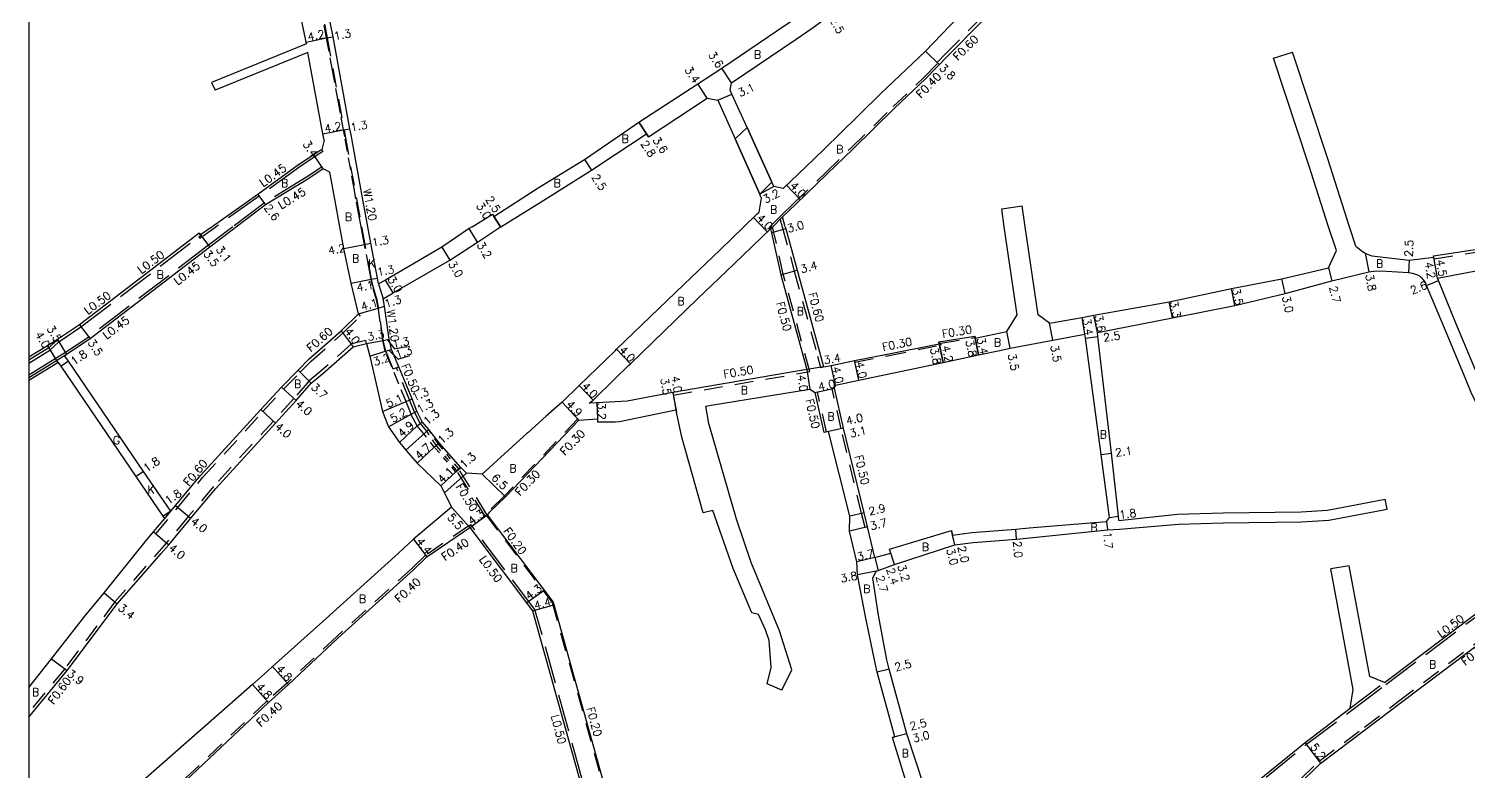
# Model space of a CAD drawing. Header units: metres. Extents: x -4002 to -3200, y -109800 to -109200.
# Drawn here: x -4000 to -3712.1, y -109555.1 to -109406.7 of the extents above; entities that cross this region are included whole.
import ezdxf

# ---------------------------------------------------------------- set-up
doc = ezdxf.new("R2010")
doc.units = ezdxf.units.M
doc.header["$LTSCALE"] = 2.5
for name, pattern in [('2213000', [1.5, 1, -0.5]), ('2227000', [2.5, 2, -0.5]), ('2232000', [2.5, 1.5, -1]), ('2233000', [4, 3, -1]), ('6301000', [1, 0.5, -0.5])]:
    doc.linetypes.add(name, pattern=pattern)
for name, color, linetype in [('2101000', 177, 'Continuous'), ('2101001', 1, 'Continuous'), ('2102000', 191, 'Continuous'), ('2102001', 191, 'Continuous'), ('2213000', 6, '2213000'), ('2213001', 209, '6301000'), ('2227000', 3, '2227000'), ('2232000', 4, '2232000'), ('2232001', 4, '6301000'), ('2233000', 62, '2233000'), ('5107000', 24, '2232000'), ('9201100', 215, 'Continuous'), ('9201500', 222, 'Continuous'), ('9201600', 215, 'Continuous'), ('9202100', 82, 'Continuous'), ('9202200', 155, '6301000'), ('9203500', 155, 'Continuous'), ('9304120', 34, 'Continuous'), ('999', 7, 'Continuous')]:
    doc.layers.add(name, color=color, linetype=linetype)
doc.styles.add('Dm_Anotation', font='txt.shx', dxfattribs={"bigfont": 'pscdm.shx'})

msp = doc.modelspace()

# ---------------------------------------------------------------- linework, layer by layer
at = {"layer": '2101000'}
for points in [[(-3882.74, -109428.62), (-3878.01, -109425.34), (-3866.19, -109417.74), (-3861.42, -109414.55), (-3848.54, -109405.83), (-3845.32, -109403.76), (-3845.61, -109401.66), (-3851.72, -109386.66), (-3858.36, -109367.48), (-3865.63, -109349.24), (-3870.75, -109336.29), (-3872.05, -109333), (-3873.03, -109328.64), (-3873.36, -109323.3), (-3874.47, -109317.58), (-3879.7, -109299.6)], [(-3849.24, -109444.32), (-3846.63, -109441.76), (-3840.31, -109435.7), (-3835.21, -109430.76), (-3826.86, -109422.56), (-3820.68, -109416.68), (-3816.09, -109411.99), (-3809.74, -109405.57), (-3805.49, -109401.32), (-3799.55, -109395.48), (-3793.12, -109389.12), (-3787.33, -109383.28), (-3780.13, -109376.2), (-3774.33, -109370.47), (-3768.44, -109364.41)], [(-3944.49, -109409.71), (-3944.56, -109409.36), (-3949.02, -109387.75), (-3963.02, -109392.18), (-3971.51, -109394.83), (-3979.47, -109397.33), (-3991.18, -109400.64)], [(-3932.19, -109446.27), (-3933.29, -109440.47), (-3935.55, -109427.93), (-3935.78, -109426.69), (-3939.16, -109408.28), (-3943.45, -109387.19)], [(-3849.14, -109438.62), (-3843.08, -109432.82), (-3838.01, -109427.9), (-3829.64, -109419.68), (-3820.64, -109411.2), (-3812.57, -109402.75), (-3812.27, -109402.45)], [(-3856.36, -109426.43), (-3859.39, -109419.75), (-3859.74, -109418.96), (-3859.44, -109417.49), (-3846.53, -109408.77), (-3843.33, -109406.58), (-3841.1, -109404.97)], [(-3940.95, -109429), (-3941.19, -109427.68), (-3944.18, -109411.42)], [(-3882.74, -109431.82), (-3876.47, -109427.68), (-3876.05, -109428.31), (-3864.34, -109420.55), (-3862.18, -109421), (-3858.74, -109428.73)], [(-3911.32, -109446.27), (-3907.27, -109443.79), (-3907.01, -109444.21), (-3898.12, -109438.5), (-3888.83, -109432.85), (-3882.74, -109428.62)], [(-3941.42, -109430.84), (-3942.97, -109431.87), (-3946.07, -109433.92), (-3954.19, -109439.8)], [(-3940.95, -109429), (-3941.42, -109430.84)], [(-3905.58, -109446.27), (-3897.56, -109441.33), (-3887.48, -109434.96), (-3882.74, -109431.82)], [(-3937.79, -109446.27), (-3938.69, -109441.5), (-3939.8, -109435.36), (-3941.1, -109434.71), (-3944.21, -109436.76), (-3952.66, -109441.9)], [(-3954.19, -109439.8), (-3963.34, -109446.27)], [(-3853.95, -109443.35), (-3853.45, -109440.59), (-3853.64, -109440.19), (-3853.83, -109439.76)], [(-3849.14, -109438.62), (-3851.01, -109438.26), (-3851.4, -109437.4)], [(-3952.66, -109441.9), (-3958.43, -109446.27)], [(-3856.97, -109446.27), (-3854.33, -109443.72), (-3853.95, -109443.35)], [(-3848.71, -109446.27), (-3849.24, -109444.32)], [(-3963.34, -109446.27), (-3965.67, -109447.92), (-3965.94, -109447.56), (-3989.86, -109465.92), (-3994.28, -109468.85), (-3996.28, -109470.08), (-4000, -109472.36)], [(-3958.43, -109446.27), (-3963.81, -109450.33), (-3987.73, -109468.7), (-3992.44, -109471.83), (-3992.76, -109472.13)], [(-3971.61, -109503.16), (-3970.64, -109501.99), (-3965.62, -109495.97), (-3953.6, -109482.83), (-3949.47, -109478.32), (-3946.13, -109474.92), (-3943.94, -109472.7), (-3937.55, -109467.06), (-3934.04, -109463.72), (-3935.56, -109457.53), (-3936.97, -109450.6), (-3937.79, -109446.27)], [(-3911.32, -109446.27), (-3911.93, -109446.61), (-3917.37, -109450.38), (-3928.69, -109456.94), (-3930.03, -109457.71), (-3930.26, -109456.53), (-3931.57, -109449.58), (-3932.19, -109446.27)], [(-3920.02, -109486.84), (-3921.3, -109485.25), (-3922.41, -109483.15), (-3923.36, -109480.69), (-3926.01, -109474.3), (-3927.47, -109470.79), (-3927.92, -109468.74), (-3928.87, -109462.15), (-3929.13, -109460.68), (-3927.13, -109459.49), (-3915.81, -109452.94), (-3910.26, -109449.34), (-3905.68, -109446.33), (-3905.58, -109446.27)], [(-3866.27, -109460.71), (-3858.98, -109453.79), (-3851.68, -109446.72), (-3851.48, -109447.52), (-3849.6, -109455.88), (-3844.42, -109474.83), (-3871.2, -109479.44), (-3880.3, -109481.15), (-3882.74, -109481.28)], [(-3869.02, -109457.81), (-3861.75, -109450.91), (-3856.97, -109446.27)], [(-3848.71, -109446.27), (-3848.59, -109446.72), (-3846.32, -109454.99), (-3841.67, -109472.01), (-3841.06, -109474.29)], [(-3719.05, -109452.1), (-3710.29, -109450.73), (-3699.12, -109448.11), (-3695.73, -109446.39)], [(-3732.71, -109451.54), (-3732.12, -109451.81), (-3731.4, -109452.1)], [(-3795.87, -109465.55), (-3789.36, -109464.41), (-3787.03, -109463.93), (-3771.94, -109461.26), (-3759.48, -109458.61), (-3749.37, -109456.72), (-3740.04, -109454.5)], [(-3731.4, -109452.1), (-3723.96, -109452.96), (-3718.99, -109452.39), (-3719.05, -109452.1)], [(-3718.27, -109456.53), (-3709.53, -109454.87), (-3698.24, -109452.72), (-3696.42, -109452.37), (-3694.32, -109453.19)], [(-3786.29, -109467.45), (-3771.26, -109464.49), (-3758.8, -109462.04), (-3748.75, -109459.65), (-3739.42, -109457.12), (-3732, -109455.27), (-3730.54, -109455.12), (-3728.47, -109455.15), (-3724.08, -109455.46), (-3723.3, -109455.54), (-3722.45, -109455.8), (-3721.9, -109456.1), (-3721.51, -109456.44), (-3721.08, -109456.95), (-3720.6, -109457.69)], [(-3695.26, -109511.48), (-3696.25, -109510.73), (-3698.58, -109503.71), (-3701.71, -109494.36), (-3705.42, -109486.95), (-3709.1, -109478.72), (-3714.59, -109465.54), (-3718.07, -109457.02), (-3718.27, -109456.53)], [(-3882.74, -109471.07), (-3882.43, -109470.78), (-3869.02, -109457.81)], [(-3698.17, -109513.84), (-3698.8, -109511.62), (-3700.82, -109504.01), (-3703.57, -109495.08), (-3706.87, -109488.75), (-3711.38, -109479.74), (-3712.67, -109476.61), (-3716.88, -109466.55), (-3720.46, -109458.03), (-3720.6, -109457.69)], [(-3882.74, -109476.65), (-3879.98, -109473.97), (-3879.69, -109473.7), (-3866.27, -109460.71)], [(-3841.06, -109474.29), (-3839.52, -109474.04), (-3834.84, -109473.04), (-3828.35, -109471.77), (-3817.91, -109469.7), (-3817.99, -109469.31), (-3810.83, -109468.14), (-3810.77, -109468.44), (-3810.75, -109468.54), (-3804.42, -109467.2)], [(-3838.69, -109477.95), (-3834.01, -109476.95), (-3817.12, -109473.42), (-3810.04, -109471.86), (-3805.79, -109470.99), (-3803.72, -109470.57), (-3795.21, -109468.94), (-3788.78, -109467.76)], [(-3783.85, -109504.39), (-3785.53, -109491.84), (-3788.67, -109468.58), (-3788.78, -109467.76)], [(-3781.98, -109505), (-3782.07, -109504.16), (-3783.45, -109491.57), (-3786.19, -109468.25), (-3786.29, -109467.45)], [(-3973.5, -109511.59), (-3971.99, -109509.85), (-3967.57, -109504.55), (-3962.61, -109498.61), (-3950.65, -109485.53), (-3946.52, -109481.02), (-3943.51, -109477.53), (-3941.19, -109475.62), (-3935.16, -109470.26), (-3932.43, -109469.61), (-3931.77, -109472.13), (-3929.24, -109483.21), (-3928.09, -109486.3), (-3925.89, -109489.41), (-3924.57, -109490.94)], [(-3882.74, -109471.07), (-3889.9, -109478.02), (-3893.3, -109481.32), (-3896.51, -109484.17), (-3900.14, -109487.39), (-3900.32, -109487.56), (-3909.33, -109495.75), (-3912.47, -109495.55)], [(-3972.81, -109504.59), (-3973.1, -109504.17), (-3978.52, -109496.22), (-3993.55, -109474.17), (-3994.08, -109473.39), (-3994.18, -109473.49), (-4000, -109477.05)], [(-3971.61, -109503.16), (-3977.03, -109495.21), (-3992.06, -109473.16), (-3992.76, -109472.13)], [(-3882.74, -109481.28), (-3886.37, -109481.47), (-3887.95, -109481.56), (-3887.15, -109480.93), (-3882.74, -109476.65)], [(-3864.6, -109482.17), (-3863.5, -109481.94), (-3843.78, -109478.78)], [(-3843.78, -109478.78), (-3842.76, -109479.41)], [(-3840.95, -109487.42), (-3842.76, -109479.41)], [(-3838.86, -109478.52), (-3838.69, -109477.95)], [(-3830.8, -109512.39), (-3832.28, -109506.28), (-3832.95, -109503.47), (-3837.05, -109486.54), (-3838.86, -109478.52)], [(-3882.74, -109485.29), (-3881.87, -109485.19), (-3870.57, -109482.88), (-3870.48, -109483.38)], [(-3889.97, -109484.92), (-3904.65, -109500.26), (-3907.98, -109503.5), (-3908.34, -109503.85), (-3895.14, -109521.33), (-3882.87, -109565.32)], [(-3889.97, -109484.92), (-3886.28, -109484.67), (-3886.28, -109485.28), (-3882.74, -109485.29)], [(-3818.85, -109575.11), (-3821.17, -109567.85), (-3821.91, -109565.68), (-3822.27, -109564.62), (-3827.27, -109548.39), (-3826.78, -109548.26), (-3830.36, -109535.34), (-3830.89, -109532.87), (-3832.72, -109523.86), (-3834.28, -109515.88), (-3834.39, -109513.26), (-3835.87, -109507.15), (-3835.77, -109504.15), (-3840.07, -109487.22), (-3840.46, -109487.31), (-3840.95, -109487.42)], [(-3916.86, -109499.51), (-3915.47, -109502.32), (-3923.05, -109508.76), (-3926.04, -109511.53), (-3941.17, -109525.23), (-3951.24, -109534.22), (-3952.25, -109535.12), (-3955.26, -109537.8), (-3959.18, -109541.29), (-3979.92, -109559.45), (-3980.12, -109559.63), (-3983.74, -109563), (-3989.02, -109567.93), (-4000, -109577.72)], [(-4000, -109538.38), (-3995.45, -109532.65), (-3988.8, -109524.11), (-3984.9, -109519.47), (-3976.46, -109508.97), (-3975.06, -109507.29), (-3972.81, -109504.59)], [(-4000, -109586.01), (-3984.7, -109572.79), (-3975.8, -109563.8), (-3952.06, -109541.38), (-3948.05, -109537.8), (-3938.12, -109528.49), (-3923.07, -109514.87), (-3920.38, -109512.26), (-3911.79, -109506.42), (-3899.23, -109523.05), (-3887.1, -109566.55), (-3883.76, -109574.56), (-3882.74, -109576.12)], [(-3830.8, -109512.39), (-3827.61, -109511.53), (-3827.85, -109510.77), (-3815.49, -109506.98), (-3815.25, -109507.95), (-3811.38, -109507.39), (-3802.62, -109506.71), (-3799.94, -109506.5), (-3784.44, -109505.2)], [(-3784.44, -109505.2), (-3783.85, -109504.39)], [(-3819.13, -109563.63), (-3824.37, -109547.63), (-3827.94, -109534.7), (-3828.42, -109532.89), (-3830.06, -109523.92), (-3831.18, -109516.54), (-3830.55, -109515.15), (-3830.1, -109515), (-3826.89, -109513.82), (-3814.78, -109509.89), (-3811.11, -109509.38), (-3802.46, -109508.71), (-3800.45, -109508.51), (-3784.3, -109506.9)], [(-3976.17, -109514.64), (-3973.5, -109511.59)], [(-3997.28, -109541.02), (-3992.35, -109535.01), (-3985.88, -109526.41), (-3982.3, -109521.66), (-3976.17, -109514.64)], [(-3728.87, -109537.39), (-3710, -109523.18), (-3700.76, -109515.8), (-3700.71, -109515.77), (-3698.17, -109513.84)], [(-3796.79, -109606.58), (-3794.95, -109604.64), (-3788.84, -109598.78), (-3770.69, -109581.38), (-3741.63, -109553.51), (-3732.58, -109546.7), (-3725.74, -109541.54), (-3706.82, -109527.29), (-3697.51, -109519.87), (-3697.51, -109519.87), (-3697.47, -109519.96)], [(-4000, -109544.34), (-3997.28, -109541.02)], [(-3799.83, -109600.05), (-3794.1, -109593.29), (-3776.19, -109574.89), (-3744.76, -109549.36), (-3735.71, -109542.54)]]:
    msp.add_lwpolyline(points, dxfattribs=at)
at = {"layer": '2101001'}
for points in [[(-3851.4, -109437.4), (-3856.36, -109426.43)], [(-3858.74, -109428.73), (-3853.83, -109439.76)], [(-3912.47, -109495.55), (-3913.62, -109494.4), (-3917.92, -109489.46), (-3920.02, -109486.84)], [(-3924.57, -109490.94), (-3922.33, -109493.54), (-3917.58, -109498.07), (-3916.86, -109499.51)]]:
    msp.add_lwpolyline(points, dxfattribs=at)
at = {"layer": '2102000'}
for points in [[(-3944.49, -109409.71), (-3963.44, -109417.45)], [(-3944.18, -109411.42), (-3962.75, -109419)], [(-3735.85, -109446.27), (-3740.23, -109432.71), (-3747.26, -109411.36)], [(-3740.06, -109446.27), (-3744.02, -109434), (-3751.06, -109412.61)], [(-3804.9, -109446.27), (-3805.42, -109442.69)], [(-3800.75, -109446.27), (-3801.36, -109442.11)], [(-3804.42, -109467.2), (-3802.31, -109463.92), (-3804.9, -109446.27)], [(-3795.87, -109465.55), (-3798.16, -109463.91), (-3800.75, -109446.27)], [(-3738.47, -109451.06), (-3740.06, -109446.27)], [(-3734.59, -109450.17), (-3735.85, -109446.27)], [(-3740.04, -109454.5), (-3738.47, -109451.06)], [(-3734.59, -109450.17), (-3733.26, -109451.21), (-3732.71, -109451.54)], [(-3852.36, -109537.65), (-3851.56, -109534.43), (-3851.92, -109529.02), (-3852.69, -109526.89), (-3854.08, -109523.79), (-3855.4, -109523.48), (-3859.15, -109514.58), (-3863.18, -109503.03), (-3865.13, -109503.47), (-3869.4, -109488.38), (-3870.48, -109483.38)], [(-3849.43, -109538.91), (-3847.38, -109534.89), (-3849.88, -109527.09), (-3855.51, -109513.39), (-3858.46, -109504.73), (-3864.01, -109485.59), (-3864.6, -109482.17)], [(-3784.3, -109506.9), (-3781.85, -109506.77), (-3770.1, -109505.77), (-3761.11, -109505.5), (-3745.45, -109505.29), (-3740.01, -109504.92), (-3728.36, -109502.73)], [(-3781.98, -109505), (-3781.37, -109504.95), (-3770.24, -109503.77), (-3761.15, -109503.5), (-3745.52, -109503.29), (-3740.27, -109502.94), (-3728.73, -109500.77)], [(-3735.71, -109542.54), (-3735.16, -109538.82), (-3739.58, -109514.69)], [(-3728.87, -109537.39), (-3731.78, -109536.22), (-3735.93, -109514.08)]]:
    msp.add_lwpolyline(points, dxfattribs=at)
at = {"layer": '2102001'}
for points in [[(-3751.06, -109412.61), (-3747.26, -109411.36)], [(-3963.44, -109417.45), (-3962.75, -109419)], [(-3805.42, -109442.69), (-3801.36, -109442.11)], [(-3728.36, -109502.73), (-3728.73, -109500.77)], [(-3735.93, -109514.08), (-3739.58, -109514.69)], [(-3849.43, -109538.91), (-3852.36, -109537.65)]]:
    msp.add_lwpolyline(points, dxfattribs=at)
at = {"layer": '2213000'}
for points in [[(-3940.37, -109408.93), (-3940.44, -109408.52), (-3941.15, -109405.02)], [(-3934.94, -109438.62), (-3936.82, -109428.21), (-3937.06, -109426.92), (-3937.68, -109423.56)], [(-3920.99, -109487.71), (-3922.31, -109486.06), (-3923.55, -109483.76), (-3924.56, -109481.21), (-3928.71, -109471.18), (-3929.19, -109468.99), (-3930.11, -109462.54), (-3930.37, -109461.06), (-3931.29, -109458.07), (-3931.54, -109456.77)]]:
    msp.add_lwpolyline(points, dxfattribs=at)
at = {"layer": '2213001'}
msp.add_lwpolyline([(-3913.62, -109494.4), (-3914, -109494.73), (-3914.38, -109495.06), (-3914.59, -109495.26), (-3918.9, -109490.32), (-3920.99, -109487.71)], dxfattribs=at)
at = {"layer": '2227000'}
for points in [[(-3937.68, -109423.56), (-3940.37, -109408.93)], [(-3933.52, -109446.27), (-3934.57, -109440.68), (-3934.94, -109438.62)], [(-3931.54, -109456.77), (-3932.85, -109449.82), (-3933.52, -109446.27)]]:
    msp.add_lwpolyline(points, dxfattribs=at)
at = {"layer": '2232000'}
for points in [[(-3817.92, -109413.86), (-3818.35, -109413.44), (-3816.52, -109411.57), (-3810.16, -109405.14), (-3805.91, -109400.9), (-3799.97, -109395.06), (-3793.54, -109388.7), (-3787.75, -109382.85), (-3780.55, -109375.77), (-3774.75, -109370.04), (-3768.87, -109363.98)], [(-3849.52, -109444.04), (-3846.91, -109441.47), (-3840.59, -109435.42), (-3835.49, -109430.47), (-3827.14, -109422.27), (-3820.96, -109416.4), (-3818.21, -109413.58)], [(-3851.79, -109446.27), (-3849.52, -109444.04)], [(-3851.22, -109446.27), (-3849.24, -109444.32)], [(-3849.73, -109444.81), (-3849.33, -109446.27)], [(-3871.12, -109479.93), (-3843.79, -109475.24), (-3849.12, -109455.76), (-3850.99, -109447.4), (-3851.27, -109446.31)], [(-3851.79, -109446.27), (-3851.82, -109446.29), (-3851.96, -109446.43), (-3851.68, -109446.72)], [(-3851.68, -109446.72), (-3851.54, -109446.58), (-3851.22, -109446.27)], [(-3849.33, -109446.27), (-3846.9, -109455.14), (-3842.24, -109472.16), (-3841.66, -109474.39)], [(-3718.94, -109452.69), (-3710.17, -109451.32), (-3698.92, -109448.67), (-3695.25, -109446.83)], [(-3718.94, -109452.69), (-3718.99, -109452.39)], [(-3975.06, -109507.29), (-3974.6, -109507.68), (-3970.18, -109502.38), (-3965.17, -109496.37), (-3953.16, -109483.24), (-3949.04, -109478.73), (-3945.7, -109475.34), (-3943.53, -109473.14), (-3937.15, -109467.5), (-3933.63, -109464.15), (-3934.04, -109463.72)], [(-3834.84, -109473.04), (-3834.78, -109473.33), (-3828.29, -109472.07), (-3817.55, -109469.93), (-3817.63, -109469.55), (-3810.77, -109468.44)], [(-3932.43, -109469.61), (-3932.58, -109469.03), (-3935.44, -109469.72), (-3941.58, -109475.16), (-3943.93, -109477.1), (-3946.97, -109480.62), (-3951.09, -109485.13), (-3963.06, -109498.21), (-3968.03, -109504.17), (-3972.45, -109509.46), (-3982.77, -109521.28), (-3986.36, -109526.05), (-3992.82, -109534.64), (-4000, -109543.39)], [(-3920.41, -109487.16), (-3921.72, -109485.52), (-3922.86, -109483.36), (-3923.83, -109480.87), (-3926.47, -109474.5)], [(-3841.66, -109474.39), (-3841.06, -109474.29)], [(-3871.2, -109479.44), (-3871.12, -109479.93)], [(-3842.76, -109479.41), (-3842.27, -109479.29)], [(-3840.46, -109487.31), (-3842.27, -109479.29)], [(-3839.34, -109478.63), (-3838.86, -109478.52)], [(-3832.28, -109506.28), (-3832.76, -109506.4), (-3833.44, -109503.58), (-3837.53, -109486.65), (-3839.34, -109478.63)], [(-3889.97, -109484.92), (-3890.18, -109484.7), (-3904.86, -109500.05), (-3908.51, -109503.59)], [(-3908.34, -109503.85), (-3908.51, -109503.97), (-3908.74, -109504.14), (-3913.5, -109496.47)], [(-3908.34, -109503.85), (-3908.51, -109503.59), (-3913.13, -109496.14)], [(-3972.81, -109504.59), (-3971.61, -109503.16)], [(-3912.02, -109506.09), (-3920.63, -109511.95), (-3923.35, -109514.57), (-3938.39, -109528.19), (-3948.32, -109537.5), (-3952.33, -109541.08), (-3976.07, -109563.51), (-3984.97, -109572.49)], [(-3908.51, -109503.97), (-3895.32, -109521.42), (-3883.06, -109565.37)], [(-3796.67, -109605.73), (-3795.3, -109604.29), (-3741.96, -109553.13), (-3732.88, -109546.3), (-3726.04, -109541.14), (-3707.12, -109526.89), (-3697.83, -109519.48), (-3693.43, -109516.28)]]:
    msp.add_lwpolyline(points, dxfattribs=at)
at = {"layer": '2232001'}
for points in [[(-3913.5, -109496.47), (-3914.38, -109495.06), (-3914.44, -109494.96), (-3918.54, -109489.95), (-3920.41, -109487.16)], [(-3913.13, -109496.14), (-3914, -109494.73), (-3914.05, -109494.64), (-3918.15, -109489.63), (-3920.02, -109486.84)]]:
    msp.add_lwpolyline(points, dxfattribs=at)
at = {"layer": '2233000'}
for points in [[(-3941.42, -109430.84), (-3941.17, -109431.22), (-3942.72, -109432.25), (-3945.81, -109434.29), (-3953.93, -109440.16), (-3962.56, -109446.27)], [(-3941.1, -109434.71), (-3941.35, -109434.33), (-3944.45, -109436.38), (-3952.92, -109441.53), (-3952.93, -109441.54), (-3959.18, -109446.27)], [(-3959.18, -109446.27), (-3964.08, -109449.97), (-3988, -109468.34), (-3992.68, -109471.45), (-3994.72, -109472.71), (-4000, -109475.93)], [(-4000, -109473.53), (-3995.76, -109470.93), (-3994.02, -109469.28), (-3989.56, -109466.32), (-3966.03, -109448.26), (-3965.8, -109448.56), (-3965.67, -109447.92)], [(-3965.8, -109448.56), (-3963.08, -109446.64), (-3962.56, -109446.27)], [(-3994.28, -109468.85), (-3996.02, -109470.51), (-4000, -109472.95)], [(-3992.44, -109471.83), (-3994.49, -109473.09), (-4000, -109476.46)], [(-3912.02, -109506.09), (-3911.61, -109505.81)], [(-3911.79, -109506.42), (-3912.02, -109506.09)], [(-3882.74, -109575.21), (-3883.32, -109574.32), (-3883.34, -109574.28), (-3886.62, -109566.41), (-3898.77, -109522.83), (-3911.61, -109505.81)], [(-3799.83, -109600.05), (-3799.45, -109600.38), (-3793.73, -109593.63), (-3775.85, -109575.26), (-3744.45, -109549.75), (-3735.41, -109542.94), (-3728.57, -109537.79), (-3709.69, -109523.57), (-3700.4, -109516.16), (-3697.87, -109514.24), (-3698.17, -109513.84)]]:
    msp.add_lwpolyline(points, dxfattribs=at)
at = {"layer": '2233000', "flags": 128}
msp.add_lwpolyline([(-3735.71, -109542.54), (-3728.87, -109537.39)], dxfattribs=at)
at = {"layer": '5107000'}
for points in [[(-3956.4, -109304.74), (-3957.52, -109305.28), (-3956.91, -109308.64), (-3955.74, -109315.03), (-3954.63, -109321.08), (-3953.26, -109328.62), (-3952.34, -109335.08), (-3951.9, -109338.14), (-3951.46, -109341.96), (-3951.09, -109345.25), (-3949.99, -109354.79), (-3949.44, -109359.58), (-3949.33, -109361.53), (-3948.71, -109365.59), (-3948.1, -109370), (-3944.63, -109387.43), (-3940.34, -109408.51), (-3936.96, -109426.91), (-3936.74, -109428.14), (-3934.47, -109440.69), (-3933.41, -109446.27)], [(-3930.3, -109460.96), (-3931.2, -109458), (-3931.44, -109456.75), (-3932.75, -109449.8), (-3933.41, -109446.27)], [(-3930.03, -109457.71), (-3929.13, -109460.68)], [(-3926.01, -109474.3), (-3927.12, -109474.76), (-3928.62, -109471.15), (-3929.1, -109468.95), (-3930.06, -109462.34), (-3930.3, -109460.96)]]:
    msp.add_lwpolyline(points, dxfattribs=at)
at = {"layer": '9201100'}
for points in [[(-3944.56, -109409.36), (-3940.44, -109408.52)], [(-3940.44, -109408.52), (-3939.16, -109408.28)], [(-3817.92, -109413.86), (-3820.64, -109411.2)], [(-3859.44, -109417.49), (-3861.42, -109414.55)], [(-3864.34, -109420.55), (-3866.19, -109417.74)], [(-3862.18, -109421), (-3859.39, -109419.75)], [(-3878.01, -109425.34), (-3876.47, -109427.68)], [(-3876.05, -109428.31), (-3878.01, -109425.34)], [(-3941.19, -109427.68), (-3937.06, -109426.92)], [(-3937.06, -109426.92), (-3935.78, -109426.69)], [(-3941.1, -109434.71), (-3942.97, -109431.87)], [(-3888.83, -109432.85), (-3887.48, -109434.96)], [(-3954.19, -109439.8), (-3952.66, -109441.9)], [(-3851.01, -109438.26), (-3853.83, -109439.76)], [(-3848.46, -109437.97), (-3845.7, -109440.86)], [(-3907.27, -109443.79), (-3905.68, -109446.33)], [(-3905.68, -109446.33), (-3907.01, -109444.21)], [(-3852.31, -109447.33), (-3855.09, -109444.45)], [(-3965.94, -109447.56), (-3963.81, -109450.34)], [(-3965.67, -109447.92), (-3963.81, -109450.34)], [(-3910.26, -109449.34), (-3911.93, -109446.61)], [(-3848.59, -109446.72), (-3851.48, -109447.52)], [(-3936.97, -109450.6), (-3932.85, -109449.82)], [(-3932.85, -109449.82), (-3931.57, -109449.58)], [(-3917.37, -109450.38), (-3915.81, -109452.94)], [(-3732.71, -109451.54), (-3732, -109455.27)], [(-3740.04, -109454.5), (-3739.42, -109457.12)], [(-3723.96, -109452.96), (-3724.08, -109455.46)], [(-3718.27, -109456.53), (-3719.05, -109452.1)], [(-3718.27, -109456.53), (-3718.99, -109452.39)], [(-3935.56, -109457.53), (-3931.54, -109456.77)], [(-3931.54, -109456.77), (-3930.26, -109456.53)], [(-3927.13, -109459.49), (-3928.69, -109456.94)], [(-3849.6, -109455.88), (-3846.32, -109454.99)], [(-3748.75, -109459.65), (-3749.37, -109456.72)], [(-3720.46, -109458.03), (-3718.07, -109457.02)], [(-3758.8, -109462.04), (-3759.48, -109458.61)], [(-3934.04, -109463.72), (-3930.11, -109462.54)], [(-3930.11, -109462.54), (-3928.87, -109462.15)], [(-3771.26, -109464.49), (-3771.94, -109461.26)], [(-3989.86, -109465.92), (-3987.73, -109468.7)], [(-3795.21, -109468.94), (-3795.87, -109465.55)], [(-3788.78, -109467.76), (-3789.36, -109464.41)], [(-3786.29, -109467.45), (-3787.03, -109463.93)], [(-3994.28, -109468.85), (-3992.44, -109471.83)], [(-3937.55, -109467.06), (-3935.16, -109470.26)], [(-3932.43, -109469.61), (-3929.19, -109468.99)], [(-3929.19, -109468.99), (-3927.92, -109468.74)], [(-3810.83, -109468.14), (-3810.04, -109471.86)], [(-3810.04, -109471.86), (-3810.75, -109468.54)], [(-3803.72, -109470.57), (-3804.42, -109467.2)], [(-3788.67, -109468.58), (-3786.19, -109468.25)], [(-3996.28, -109470.08), (-3994.18, -109473.49)], [(-3931.77, -109472.13), (-3928.71, -109471.18)], [(-3928.71, -109471.18), (-3927.47, -109470.79)], [(-3882.43, -109470.78), (-3879.69, -109473.7)], [(-3817.99, -109469.31), (-3817.12, -109473.42)], [(-3817.12, -109473.42), (-3817.91, -109469.7)], [(-3992.06, -109473.16), (-3993.55, -109474.17)], [(-3841.06, -109474.29), (-3844.42, -109474.83)], [(-3838.69, -109477.95), (-3839.52, -109474.04)], [(-3834.01, -109476.95), (-3834.84, -109473.04)], [(-3946.13, -109474.92), (-3943.51, -109477.53)], [(-3844.42, -109474.83), (-3843.78, -109478.78)], [(-3949.47, -109478.32), (-3946.52, -109481.02)], [(-3887.15, -109480.93), (-3889.9, -109478.02)], [(-3871.2, -109479.44), (-3870.57, -109482.88)], [(-3871.2, -109479.44), (-3870.48, -109483.38)], [(-3842.76, -109479.41), (-3838.86, -109478.52)], [(-3953.6, -109482.83), (-3950.65, -109485.53)], [(-3929.24, -109483.21), (-3924.56, -109481.21)], [(-3924.56, -109481.21), (-3923.36, -109480.69)], [(-3923.55, -109483.76), (-3922.41, -109483.15)], [(-3889.97, -109484.92), (-3893.3, -109481.32)], [(-3886.37, -109481.47), (-3886.28, -109484.67)], [(-3928.09, -109486.3), (-3923.55, -109483.76)], [(-3925.89, -109489.41), (-3922.31, -109486.06)], [(-3922.31, -109486.06), (-3921.3, -109485.25)], [(-3837.05, -109486.54), (-3840.95, -109487.42)], [(-3837.05, -109486.54), (-3840.07, -109487.22)], [(-3922.33, -109493.54), (-3918.9, -109490.32)], [(-3918.9, -109490.32), (-3917.92, -109489.46)], [(-3785.53, -109491.84), (-3783.45, -109491.57)], [(-3914.59, -109495.26), (-3913.62, -109494.4)], [(-3977.03, -109495.21), (-3978.52, -109496.22)], [(-3917.58, -109498.07), (-3914.59, -109495.26)], [(-3909.33, -109495.75), (-3904.65, -109500.26)], [(-3971.61, -109503.16), (-3973.1, -109504.17)], [(-3970.64, -109501.99), (-3967.57, -109504.55)], [(-3911.79, -109506.42), (-3915.47, -109502.32)], [(-3832.95, -109503.47), (-3835.77, -109504.15)], [(-3911.79, -109506.42), (-3908.34, -109503.85)], [(-3832.28, -109506.28), (-3835.87, -109507.15)], [(-3784.44, -109505.2), (-3784.3, -109506.9)], [(-3783.85, -109504.39), (-3782.07, -109504.16)], [(-3975.06, -109507.29), (-3971.99, -109509.85)], [(-3923.05, -109508.76), (-3920.38, -109512.26)], [(-3814.78, -109509.89), (-3815.49, -109506.98)], [(-3814.78, -109509.89), (-3815.25, -109507.95)], [(-3802.46, -109508.71), (-3802.62, -109506.71)], [(-3826.89, -109513.82), (-3827.85, -109510.77)], [(-3826.89, -109513.82), (-3827.61, -109511.53)], [(-3830.8, -109512.39), (-3834.39, -109513.26)], [(-3830.8, -109512.39), (-3830.1, -109515)], [(-3830.55, -109515.15), (-3834.28, -109515.88)], [(-3984.9, -109519.47), (-3982.3, -109521.66)], [(-3896.92, -109518.97), (-3900.4, -109521.49)], [(-3899.23, -109523.05), (-3894.99, -109521.87)], [(-3995.45, -109532.65), (-3992.35, -109535.01)], [(-3948.05, -109537.8), (-3951.24, -109534.22)], [(-3827.94, -109534.7), (-3830.36, -109535.34)], [(-3952.06, -109541.38), (-3955.26, -109537.8)], [(-3824.37, -109547.63), (-3827.27, -109548.39)], [(-3824.37, -109547.63), (-3826.78, -109548.26)]]:
    msp.add_lwpolyline(points, dxfattribs=at)
at = {"layer": '9201100', "flags": 128}
msp.add_lwpolyline([(-3741.63, -109553.51), (-3744.76, -109549.36)], dxfattribs=at)
at = {"layer": '9201600'}
for points in [[(-3928.32, -109468.82), (-3926.85, -109470.71), (-3924.46, -109470.23)], [(-3927.99, -109470.96), (-3926.11, -109472.77), (-3923.79, -109472.03)]]:
    msp.add_lwpolyline(points, dxfattribs=at)
at = {"layer": '9202200'}
for points in [[(-3977.03, -109495.21), (-3978.52, -109496.22)], [(-3972.81, -109504.59), (-3971.61, -109503.16)]]:
    msp.add_lwpolyline(points, dxfattribs=at)
at = {"layer": '9304120'}
for points in [[(-3858.74, -109428.73), (-3856.36, -109426.43), (-3851.4, -109437.4), (-3853.83, -109439.76)], [(-3924.57, -109490.94), (-3922.33, -109493.54), (-3917.58, -109498.07), (-3916.86, -109499.51), (-3912.47, -109495.55), (-3913.62, -109494.4), (-3917.92, -109489.46), (-3920.02, -109486.84)]]:
    msp.add_lwpolyline(points, close=True, dxfattribs=at)
at = {"layer": '999'}
msp.add_lwpolyline([(-4000, -109800), (-3200, -109800), (-3200, -109200), (-4000, -109200)], close=True, dxfattribs=at)

# ---------------------------------------------------------------- texts
at = {"layer": '9201500', "style": 'Dm_Anotation'}
for s, rotation, p in [('2.5', 298.5102, (-3839.86, -109404.87)), ('4.2', 11.4951, (-3944.09, -109409.16)), ('1.3', 10.4086, (-3938.82, -109408.97)), ('3.6', 304.0084, (-3864.2, -109411.89)), ('3.4', 303.3994, (-3868.92, -109414.89)), ('3.8', 315.2863, (-3818.05, -109414.66)), ('3.1', 23.9859, (-3857.75, -109420.35)), ('4.2', 10.4111, (-3940.72, -109427.49)), ('1.3', 10.4118, (-3935.51, -109427.23)), ('3.6', 303.3335, (-3875.31, -109428.95)), ('3.4', 303.471, (-3945.28, -109429.72)), ('2.8', 303.3335, (-3877.72, -109429.68)), ('2.5', 302.5887, (-3887.53, -109436.36)), ('3.2', 27.8823, (-3852.65, -109441.66)), ('4.0', 313.743, (-3847.91, -109438.19)), ('2.6', 306.1129, (-3953.02, -109442.48)), ('3.0', 302.1609, (-3910.59, -109442.07)), ('2.5', 302.1609, (-3908.73, -109440.76)), ('4.0', 314.0978, (-3854.54, -109444.66)), ('3.0', 15.3084, (-3848.11, -109447.48)), ('1.3', 10.6847, (-3931.24, -109450.25)), ('3.5', 306.1127, (-3965.15, -109451.69)), ('3.1', 306.1127, (-3962.68, -109450.8)), ('4.2', 10.681, (-3939.94, -109451.88)), ('3.2', 301.4535, (-3910.45, -109449.9)), ('2.5', 87.1356, (-3723.28, -109452.34)), ('1.3', 10.6847, (-3930.17, -109456.17)), ('3.0', 301.3008, (-3916.17, -109453.7)), ('3.4', 15.3084, (-3845.44, -109455.57)), ('4.2', 279.9403, (-3720.8, -109453.42)), ('4.5', 279.9403, (-3718.55, -109452.98)), ('4.1', 10.6847, (-3934.27, -109459.26)), ('3.0', 301.4534, (-3928.31, -109456.77)), ('3.8', 280.7316, (-3732.7, -109455.91)), ('2.6', 22.8212, (-3723.31, -109459.87)), ('1.3', 17.4059, (-3928.58, -109462.5)), ('3.5', 281.2363, (-3759.36, -109458.74)), ('3.0', 281.9134, (-3749.35, -109460.29)), ('2.7', 283.4219, (-3739.95, -109458.33)), ('4.1', 16.7396, (-3933.31, -109463.11)), ('3.3', 281.9492, (-3771.83, -109461.29)), ('3.5', 301.6496, (-3996.48, -109466.62)), ('3.4', 279.7379, (-3789.25, -109464.73)), ('3.6', 281.9348, (-3786.89, -109464.1)), ('4.0', 301.6495, (-3998.81, -109467.82)), ('3.5', 302.9036, (-3988.29, -109469.41)), ('4.0', 306.7635, (-3936.94, -109467.22)), ('3.3', 10.7721, (-3932.14, -109469.1)), ('1.3', 11.4287, (-3927.13, -109470.57)), ('3.4', 281.9976, (-3810.39, -109468.6)), ('2.5', 7.6222, (-3785.01, -109469.24)), ('1.8', 34.3195, (-3990.95, -109474.04)), ('3.2', 17.1302, (-3930.86, -109474.09)), ('1.3', 17.6518, (-3926.41, -109472.65)), ('4.0', 313.1364, (-3882.08, -109471.01)), ('3.4', 9.123, (-3840.91, -109473.76)), ('3.8', 281.9975, (-3819.77, -109470.63)), ('4.2', 281.9975, (-3817.4, -109470.17)), ('3.8', 281.9976, (-3812.67, -109469.1)), ('3.5', 281.6837, (-3804.21, -109471.83)), ('3.5', 281.0235, (-3795.69, -109470.11)), ('4.0', 281.9942, (-3839.34, -109474.41)), ('4.0', 281.9971, (-3834.66, -109473.41)), ('3.7', 315.0771, (-3943.68, -109478.49)), ('3.5', 280.3334, (-3873.68, -109476.67)), ('4.0', 280.3334, (-3871.52, -109476.22)), ('4.0', 279.1373, (-3846.3, -109475.97)), ('4.0', 12.7224, (-3841.94, -109479.12)), ('5.1', 23.1841, (-3928.14, -109482.47)), ('1.3', 23.616, (-3922.95, -109481.21)), ('4.0', 313.2705, (-3889.55, -109478.24)), ('4.0', 317.5544, (-3946.76, -109481.88)), ('5.2', 29.1837, (-3927.17, -109485.5)), ('1.3', 28.3384, (-3921.89, -109483.67)), ('1.3', 38.7102, (-3920.33, -109486.04)), ('4.9', 312.7939, (-3892.65, -109481.88)), ('3.2', 271.5965, (-3886.27, -109481.47)), ('4.0', 317.5544, (-3950.9, -109486.39)), ('4.9', 43.1431, (-3925.28, -109488.49)), ('4.0', 12.732, (-3836.37, -109485.89)), ('3.1', 12.732, (-3835.68, -109488.43)), ('1.3', 41.0974, (-3917.39, -109489.82)), ('4.7', 43.2368, (-3921.85, -109492.95)), ('1.3', 41.311, (-3912.95, -109494.7)), ('2.1', 7.618, (-3782.63, -109492.25)), ('1.8', 34.3195, (-3976.42, -109495.43)), ('4.1', 43.2822, (-3917.32, -109497.69)), ('6.5', 316.004, (-3907.6, -109496.62)), ('1.8', 34.3195, (-3972.09, -109501.87)), ('4.3', 36.6677, (-3911.41, -109506.01)), ('2.9', 13.5857, (-3831.84, -109504.02)), ('1.8', 7.6158, (-3781.81, -109504.7)), ('4.0', 320.1723, (-3967.77, -109505.42)), ('5.5', 311.9058, (-3916.4, -109504.45)), ('3.7', 13.5857, (-3831.55, -109506.93)), ('4.4', 307.3371, (-3922.6, -109509.18)), ('1.7', 274.7918, (-3785.1, -109507.34)), ('4.0', 320.1724, (-3972.19, -109510.72)), ('3.7', 13.5858, (-3834.18, -109513.1)), ('3.0', 283.7269, (-3816.48, -109510.78)), ('2.0', 283.7269, (-3814.28, -109510.3)), ('2.0', 274.4526, (-3803.12, -109509.15)), ('2.4', 287.4489, (-3828.51, -109514.77)), ('3.2', 287.4489, (-3826.31, -109514.1)), ('4.3', 36.0025, (-3899.96, -109520.95)), ('3.8', 11.2094, (-3837.52, -109517.43)), ('2.7', 284.9304, (-3830.6, -109516.22)), ('4.4', 15.3949, (-3898.71, -109522.82)), ('3.4', 319.9886, (-3982.28, -109522.72)), ('3.9', 322.7063, (-3992.47, -109535.92)), ('4.8', 311.732, (-3950.63, -109534.75)), ('2.5', 14.754, (-3826.62, -109535.18)), ('4.8', 311.732, (-3954.65, -109538.33)), ('2.5', 14.7633, (-3823.59, -109547)), ('3.0', 14.7633, (-3823.01, -109549.43)), ('5.2', 306.9824, (-3743.83, -109550.3))]:
    msp.add_text(s, height=1.6, rotation=rotation, dxfattribs=at).set_placement(p)
at = {"layer": '9202100', "style": 'Dm_Anotation'}
for s, p in [('B', (-3854.98, -109412.65)), ('B', (-3881.44, -109429.51)), ('B', (-3838.53, -109431.6)), ('B', (-3949.55, -109438.37)), ('B', (-3895.04, -109438.37)), ('B', (-3851.77, -109443.64)), ('B', (-3936.77, -109445.12)), ('B', (-3935.36, -109453.43)), ('K', (-3932.12, -109454.37)), ('B', (-3730.54, -109454.46)), ('B', (-3974.45, -109456.65)), ('B', (-3870.3, -109461.96)), ('B', (-3846.43, -109463.96)), ('B', (-3806.98, -109470.19)), ('B', (-3946.96, -109478.51)), ('B', (-3857.62, -109479.74)), ('B', (-3840.27, -109485.02)), ('G', (-3983.18, -109489.75)), ('B', (-3785.81, -109488.6)), ('B', (-3903.87, -109495.38)), ('K', (-3976.25, -109499.61)), ('B', (-3787.69, -109507.2)), ('B', (-3821.4, -109511.1)), ('B', (-3903.65, -109515.35)), ('B', (-3833.13, -109519.45)), ('B', (-3933.97, -109521.47)), ('B', (-3719.96, -109534.57)), ('B', (-3999.36, -109540.13)), ('B', (-3825.43, -109552.35))]:
    msp.add_text(s, height=1.6, dxfattribs=at).set_placement(p)
at = {"layer": '9203500', "style": 'Dm_Anotation'}
for s, rotation, p in [('F0.60', 44.6331, (-3814.21, -109413.18)), ('F0.40', 45.7201, (-3821.56, -109420.7)), ('L0.45', 35.8944, (-3953.13, -109438.39)), ('L0.45', 31.2776, (-3949.52, -109442.81)), ('W1.20', 280.6841, (-3933.17, -109438.87)), ('L0.50', 36.6514, (-3977.5, -109455.76)), ('L0.45', 38.1721, (-3970.24, -109458.07)), ('L0.50', 36.6514, (-3988.19, -109463.91)), ('F0.60', 285.3085, (-3844.1, -109459.66)), ('W1.20', 278.2475, (-3928.43, -109462.98)), ('F0.50', 285.3085, (-3850.56, -109461.5)), ('L0.45', 36.6325, (-3984.48, -109468.85)), ('F0.30', 9.233, (-3817.23, -109468.52)), ('F0.60', 41.4591, (-3943.57, -109471.41)), ('F0.30', 11.2409, (-3829.15, -109471.15)), ('F0.50', 292.5397, (-3925.53, -109474.05)), ('F0.50', 9.123, (-3860.93, -109476.57)), ('F0.50', 282.732, (-3844.67, -109480.9)), ('F0.30', 46.2751, (-3892.77, -109492.12)), ('F0.60', 50.1697, (-3967.98, -109498.27)), ('F0.50', 283.5867, (-3834.84, -109492.15)), ('F0.50', 301.8154, (-3914.65, -109498.25)), ('F0.30', 46.2751, (-3901.76, -109500.22)), ('F0.40', 34.2535, (-3916.78, -109513.17)), ('F0.20', 306.3229, (-3905.19, -109507.15)), ('L0.50', 306.3229, (-3910.01, -109512.77)), ('F0.40', 42.1544, (-3925.91, -109521.55)), ('L0.50', 36.9824, (-3717.54, -109528.54)), ('F0.50', 36.9824, (-3712.76, -109534.09)), ('F0.60', 53.0633, (-3995.02, -109541.92)), ('F0.40', 42.1544, (-3953.62, -109546.37)), ('F0.20', 285.4659, (-3888.49, -109542.53)), ('L0.50', 284.6007, (-3895.57, -109544.09))]:
    msp.add_text(s, height=1.6, rotation=rotation, dxfattribs=at).set_placement(p)

doc.saveas('drawing.dxf')
